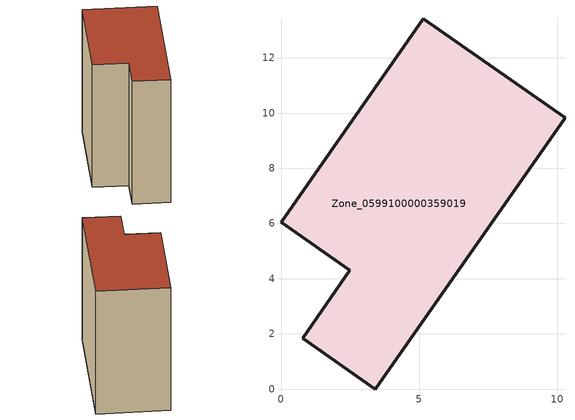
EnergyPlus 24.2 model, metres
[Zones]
Zone_0599100000359019
 floor ground (C_G): 0.78,1.84 2.49,4.3 0,6.05 5.16,13.41 10.29,9.82 3.41,0 z3.38
 wall outside (C_F): 2.49,4.3 0.78,1.84 3.41,0 10.29,9.82 5.16,13.41 0,6.05 2.49,4.3 z3.38:15.22
 roof outside (C_R): 5.16,13.41 0,6.05 2.49,4.3 0.78,1.84 3.41,0 10.29,9.82 z15.22
[BUILDING]
Pand.0599100000359019: North Axis=0; Terrain=City; Loads Convergence Tolerance Value=0.04; Temperature Convergence Tolerance Value=0.4; Solar Distribution=FullExterior; Maximum Number of Warmup Days=25; Minimum Number of Warmup Days=1
[Site:Location]
Rotterdam.The.Hague.AP_ZH_NLD Design_Conditions: Latitude=51.96; Longitude=4.45; Time Zone=1; Elevation=-4.5
[SITE:GROUNDTEMPERATURE:BUILDINGSURFACE]
18, 18, 18, 18, 18, 18, 18, 18, 18, 18, 18, 18
[MATERIAL] Thermal Absorptance=0.9; Solar Absorptance=0.7; Visible Absorptance=0.7
Name | Roughness | Thickness | Conductivity | Density | Specific Heat
G.TC.1992-2005 | MediumSmooth | 0.15 | 0.06 | 540 | 1210
F.TC.1992-2005 | Rough | 0.3 | 0.12 | 1920 | 840
R.TC.1992-2005 | MediumRough | 0.2 | 0.08 | 1500 | 1000
[CONSTRUCTION]
C_G: G.TC.1992-2005
C_F: F.TC.1992-2005
C_R: R.TC.1992-2005
[ZONE]
Zone_0599100000359019: Type=1; Multiplier=1; Ceiling Height=Autocalculate; Volume=Autocalculate; Floor Area=autocalculate; Part of Total Floor Area=Yes
[ZONEINFILTRATION:DESIGNFLOWRATE]
Infil_Zone_0599100000359019: Zone or ZoneList or Space or SpaceList=Zone_0599100000359019; Schedule=AlwaysOn; Design Flow Rate Calculation Method=Flow/Area; Flow Rate per Floor Area=0.0015; Constant Term Coefficient=1; Temperature Term Coefficient=0; Velocity Term Coefficient=0; Velocity Squared Term Coefficient=0
[HVACTEMPLATE:ZONE:IDEALLOADSAIRSYSTEM]
Zone_0599100000359019: Maximum Heating Supply Air Temperature=50; Minimum Cooling Supply Air Temperature=13; Maximum Heating Supply Air Humidity Ratio=0.0156; Minimum Cooling Supply Air Humidity Ratio=0.0077; Heating Limit=NoLimit; Cooling Limit=NoLimit; Dehumidification Control Type=ConstantSensibleHeatRatio; Cooling Sensible Heat Ratio=0.7; Dehumidification Setpoint=60; Humidification Control Type=None; Humidification Setpoint=30; Outdoor Air Method=None; Outdoor Air Flow Rate per Person=0.00944; Outdoor Air Flow Rate per Zone Floor Area=0; Outdoor Air Flow Rate per Zone=0; Demand Controlled Ventilation Type=None; Outdoor Air Economizer Type=NoEconomizer; Heat Recovery Type=None; Sensible Heat Recovery Effectiveness=0.7; Latent Heat Recovery Effectiveness=0.65
[ZONECONTROL:THERMOSTAT]
ThermostatControl_Zone_0599100000359019: Zone or ZoneList=Zone_0599100000359019; Control Type Schedule=DualSetpointControlType; Control 1=Thermostat_Zone_0599100000359019; Temperature Difference Between Cutout And Setpoint=0
[THERMOSTATSETPOINT:DUALSETPOINT]
Thermostat_Zone_0599100000359019: Heating Setpoint Temperature Schedule=HeatingSetpoint_Zone_0599100000359019; Cooling Setpoint Temperature Schedule=CoolingSetpoint_Zone_0599100000359019
[SCHEDULE:COMPACT]
HeatingSetpoint_Zone_0599100000359019: Through: 12/31, For: AllDays, Until: 24:00, 21
CoolingSetpoint_Zone_0599100000359019: Through: 12/31, For: AllDays, Until: 24:00, 24
DualSetpointControlType: Through: 12/31, For: AllDays, Until: 24:00, 4
AlwaysOn: Through: 12/31, For: AllDays, Until: 24:00, 1
